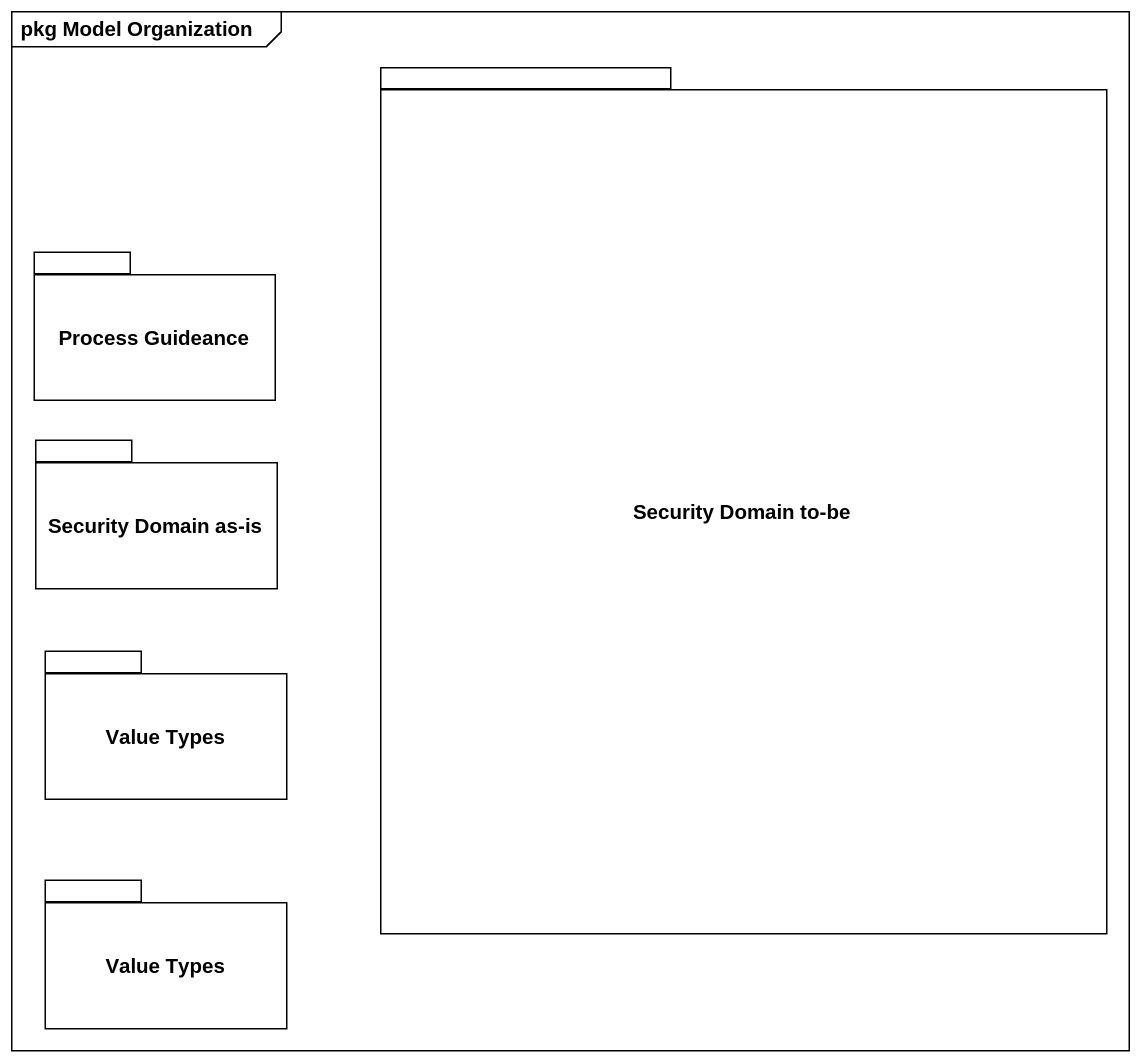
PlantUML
@startuml
mainframe pkg Model Organization
package "Security Domain to-be" as Security_Domain_to_be {
}
package "Process Guideance" as Process_Guideance {
}
package "Security Domain as-is" as Security_Domain_as_is {
}
package "Value Types" as Value_Types {
}
package "Value Types" as Value_Types_2 {
}
@enduml
